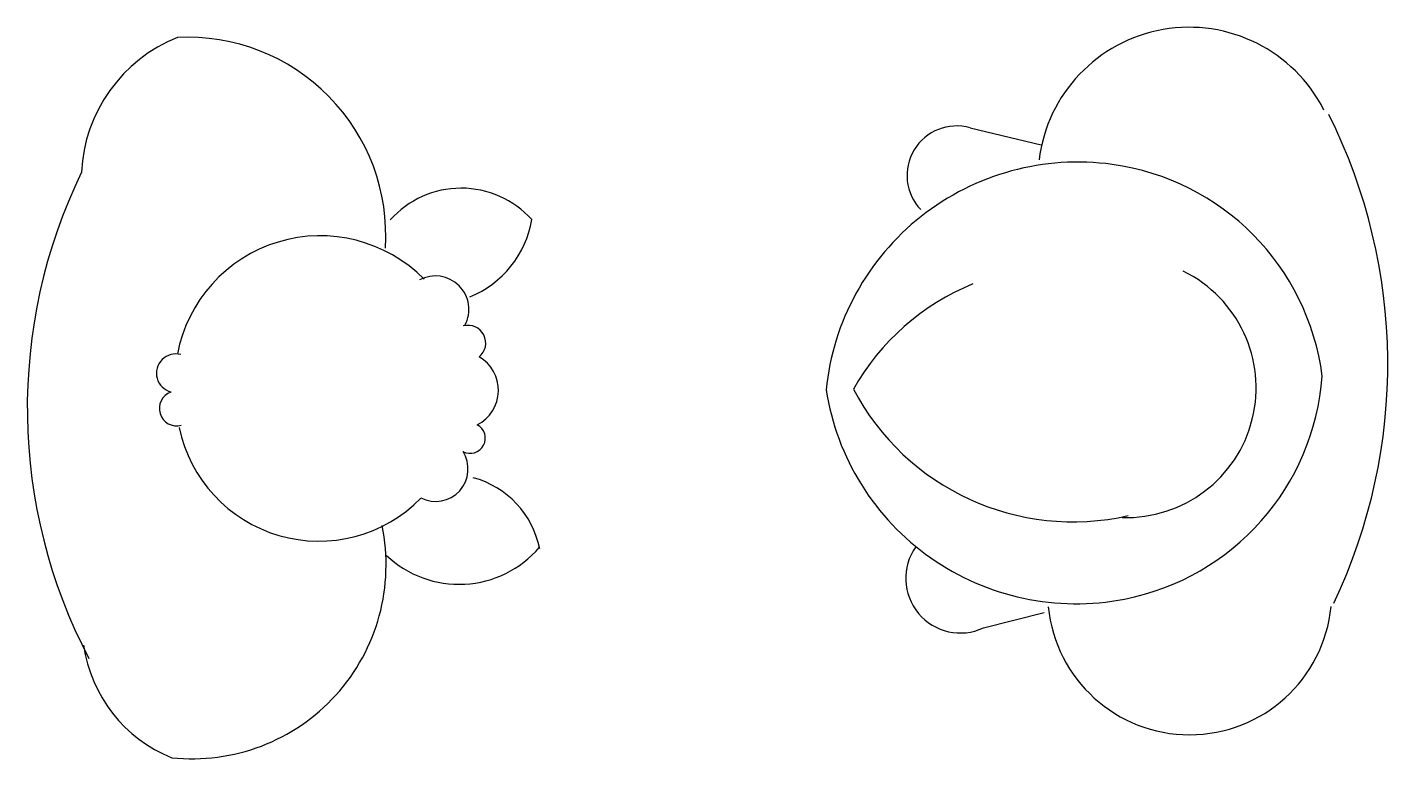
# Model space of a CAD drawing. Extents: x -100 to 0, y 0 to 54.
import ezdxf

# ---------------------------------------------------------------- set-up
doc = ezdxf.new("R2010")
doc.units = 0
doc.header["$LTSCALE"] = 25
doc.header["$MEASUREMENT"] = 0
doc.layers.get('0').update_dxf_attribs({"linetype": 'CONTINUOUS'})

msp = doc.modelspace()

# ---------------------------------------------------------------- linework, layer by layer
at = {"color": 0, "linetype": 'ByBlock'}
for p, q in [((-30.58, 46.49), (-25.34, 45.24)), ((-29.59, 9.7), (-25.12, 10.83))]:
    msp.add_line(p, q, dxfattribs=at)
for centre, radius, start, end in [((-84.67, 42.68), 11.28, 111.8397, 177.1672), ((-88.14, 38.57), 14.59, 356.2878, 92.8532), ((-14.47, 42.77), 11.12, 26.8932, 172.9524), ((-40.84, 29.11), 40.98, 334.5868, 26.6189), ((-31.58, 42.99), 3.64, 74.0723, 223.7607), ((-60.17, 25.87), 39.75, 154.1027, 207.6334), ((-22.65, 25.36), 18.61, 82.1914, 174.3223), ((-22.59, 25.91), 18.06, 7.3723, 82.134), ((-68.01, 35.05), 7, 42.085, 138.1287), ((-70.2, 41), 7.5, 292.2152, 350.3244), ((-78.37, 27.85), 10.7, 44.4776, 169.3014), ((-69.9, 33.13), 2.46, 331.8166, 118.3325), ((-19.09, 27.36), 9.55, 268.162, 63.9912), ((-23.65, 18.52), 17.8, 112.1982, 150.6144), ((-67.5, 30.66), 1.3, 308.3172, 105.5927), ((-89, 28.43), 1.42, 75.1062, 255.13), ((-68.12, 27.18), 2.85, 297.1407, 59.7684), ((-22.69, 29.54), 18.06, 281.0675, 355.8292), ((-88.93, 25.84), 1.28, 109.6884, 284.7999), ((-22.78, 30.08), 18.61, 188.8791, 281.0101), ((-22.99, 35.78), 18.28, 207.7642, 282.7991), ((-78.48, 26.56), 10.48, 191.7006, 315.7843), ((-67.35, 23.66), 1.12, 241.8895, 61.8895), ((-69.89, 21.39), 2.39, 243.2444, 32.462), ((-68.87, 14.21), 6.76, 11.0395, 75.1202), ((-87.8, 14.33), 14.27, 264.0114, 11.695), ((-68.16, 20.66), 7.76, 226.6344, 319.4632), ((-31.29, 13.34), 4.02, 144.8309, 294.9681), ((-14.43, 12.28), 10.45, 185.6712, 354.4257), ((-85.37, 9.89), 10.51, 188.0418, 248.0596)]:
    msp.add_arc(centre, radius, start, end, dxfattribs=at)

doc.saveas('drawing.dxf')
